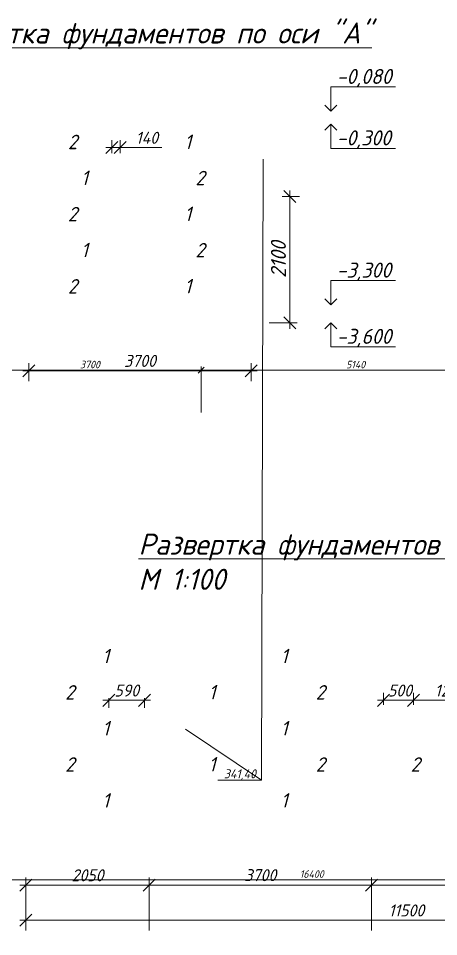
# Model space of a CAD drawing. Header units: millimetres. Extents: x 339888 to 1025294, y -263818 to -40540.
# Drawn here: x 967711 to 974705, y -227525 to -212258 of the extents above; entities that cross this region are included whole.
import ezdxf
from ezdxf import colors
from ezdxf.entities.mleader import LeaderData, LeaderLine
from ezdxf.math import Vec2, Vec3

# ---------------------------------------------------------------- set-up
doc = ezdxf.new("R2010")
doc.units = ezdxf.units.MM
doc.layers.get('0').update_dxf_attribs({"lineweight": 15})
for name, color, linetype, lineweight in [('0 @ 100', 7, 'Continuous', 15), ('0 @ 50', 7, 'Continuous', 15), ('Размеры', 250, 'Continuous', 18), ('Размеры @ 50', 250, 'Continuous', 18)]:
    doc.layers.add(name, color=color, linetype=linetype, lineweight=lineweight)
doc.styles.add('ГОСТ 2', font='GOST_Common Italic.ttf', dxfattribs={"height": 2})
doc.styles.add('ГОСТ 2.5', font='GOST_Common Italic.ttf', dxfattribs={"height": 2.5})
doc.styles.add('ГОСТ 3', font='GOST_Common Italic.ttf', dxfattribs={"height": 3})
doc.dimstyles.new('ГОСТ_2.5К', dxfattribs={"dimtxt": 2.5, "dimasz": 2, "dimexe": 1.25, "dimexo": 1, "dimtad": 1, "dimdec": 0, "dimtxsty": 'ГОСТ 2.5', "dimblk": 'OBLIQUE', "dimcen": -2, "dimdle": 1, "dimclrd": 251, "dimclre": 251, "dimclrt": 251, "dimadec": 1, "dimazin": 0, "dimtfac": 1, "dimtdec": 0, "dimtmove": 0, "dimatfit": 3, "dimfxl": 1, "dimlwd": 15, "dimlwe": 15, "dimarcsym": 1})
doc.dimstyles.new('ГОСТ_2К', dxfattribs={"dimtxt": 2, "dimasz": 2, "dimexe": 1.25, "dimexo": 1, "dimtad": 1, "dimdec": 0, "dimtxsty": 'ГОСТ 2', "dimblk": 'OBLIQUE', "dimcen": -2.5, "dimdle": 1, "dimclrd": 251, "dimclre": 251, "dimclrt": 256, "dimadec": 1, "dimazin": 0, "dimtfac": 1, "dimtdec": 0, "dimtmove": 0, "dimatfit": 3, "dimfxl": 1, "dimlwd": 15, "dimlwe": 15, "dimarcsym": 1})

# ---------------------------------------------------------------- blocks, each defined once
blk = doc.blocks.new('_Oblique')
at = {"color": 0, "linetype": 'ByBlock', "lineweight": -2}
blk.add_line((-0.5, -0.5), (0.5, 0.5), dxfattribs=at)
blk = doc.blocks.new('*D37')
at = {"layer": 'Defpoints', "color": 0, "lineweight": 15, "transparency": 16777216}
for p in [(970753, -218108), (967053, -218858), (970753, -218858)]:
    blk.add_point(p, dxfattribs=at)
at = {"layer": 'Размеры', "color": 251, "lineweight": 15, "transparency": 16777216}
for p, q in [((967003, -218108), (970803, -218108)), ((967053, -218808), (967053, -218045)), ((970753, -218808), (970753, -218045))]:
    blk.add_line(p, q, dxfattribs=at)
at = {"layer": 'Размеры', "color": 251, "lineweight": 15, "transparency": 16777216, "xscale": 100, "yscale": 100, "zscale": 100, "rotation": 180}
blk.add_blockref('_Oblique', (967053, -218108), dxfattribs=at)
at = {"layer": 'Размеры', "color": 251, "lineweight": 15, "transparency": 16777216, "xscale": 100, "yscale": 100, "zscale": 100}
blk.add_blockref('_Oblique', (970753, -218108), dxfattribs=at)
at = {"layer": 'Размеры', "color": 251, "transparency": 16777216, "insert": (968903, -218013), "char_height": 125, "attachment_point": 5, "style": 'ГОСТ 2.5'}
blk.add_mtext('3700', dxfattribs=at)
blk = doc.blocks.new('*D38')
at = {"layer": 'Defpoints', "color": 0, "lineweight": 15, "transparency": 16777216}
for p in [(975893, -218108), (970753, -218858), (975893, -226879)]:
    blk.add_point(p, dxfattribs=at)
at = {"layer": 'Размеры', "color": 251, "lineweight": 15, "transparency": 16777216}
for p, q in [((970703, -218108), (975943, -218108)), ((970753, -218808), (970753, -218045)), ((975893, -226829), (975893, -218045))]:
    blk.add_line(p, q, dxfattribs=at)
at = {"layer": 'Размеры', "color": 251, "lineweight": 15, "transparency": 16777216, "xscale": 100, "yscale": 100, "zscale": 100, "rotation": 180}
blk.add_blockref('_Oblique', (970753, -218108), dxfattribs=at)
at = {"layer": 'Размеры', "color": 251, "lineweight": 15, "transparency": 16777216, "xscale": 100, "yscale": 100, "zscale": 100}
blk.add_blockref('_Oblique', (975893, -218108), dxfattribs=at)
at = {"layer": 'Размеры', "color": 251, "transparency": 16777216, "insert": (973323, -218014), "char_height": 125, "attachment_point": 5, "style": 'ГОСТ 2.5'}
blk.add_mtext('5140', dxfattribs=at)
blk = doc.blocks.new('*D41')
at = {"layer": 'Defpoints', "color": 0, "lineweight": 15, "transparency": 16777216}
for p in [(964393, -226579), (964393, -226879), (980793, -226879)]:
    blk.add_point(p, dxfattribs=at)
at = {"layer": 'Размеры', "color": 251, "lineweight": 15, "transparency": 16777216}
for p, q in [((964393, -226829), (964393, -226516)), ((980793, -226829), (980793, -226516)), ((980843, -226579), (964343, -226579))]:
    blk.add_line(p, q, dxfattribs=at)
at = {"layer": 'Размеры', "color": 251, "lineweight": 15, "transparency": 16777216, "xscale": 100, "yscale": 100, "zscale": 100, "rotation": 180}
blk.add_blockref('_Oblique', (964393, -226579), dxfattribs=at)
at = {"layer": 'Размеры', "color": 251, "lineweight": 15, "transparency": 16777216, "xscale": 100, "yscale": 100, "zscale": 100}
blk.add_blockref('_Oblique', (980793, -226579), dxfattribs=at)
at = {"layer": 'Размеры', "color": 251, "transparency": 16777216, "insert": (972593, -226485), "char_height": 125, "attachment_point": 5, "style": 'ГОСТ 2.5'}
blk.add_mtext('16400', dxfattribs=at)
blk = doc.blocks.new('_None')
blk = doc.blocks.new('_Open90')
at = {"color": 0, "linetype": 'ByBlock', "lineweight": -2}
for p, q in [((0, 0), (-1, 0)), ((-0.5, 0.5), (0, 0)), ((0, 0), (-0.5, -0.5))]:
    blk.add_line(p, q, dxfattribs=at)
blk = doc.blocks.new('*D86')
at = {"color": 251, "lineweight": 15, "transparency": 16777216}
for p, q in [((967885, -218291), (967885, -217991)), ((971585, -218291), (971585, -217991)), ((967785, -218116), (971685, -218116))]:
    blk.add_line(p, q, dxfattribs=at)
at = {"layer": 'Defpoints', "color": 0, "lineweight": 15, "transparency": 16777216}
for p in [(971585, -218116), (967885, -218391), (971585, -218391)]:
    blk.add_point(p, dxfattribs=at)
at = {"color": 251, "lineweight": 15, "transparency": 16777216, "xscale": 200, "yscale": 200, "zscale": 200, "rotation": 180}
blk.add_blockref('_Oblique', (967885, -218116), dxfattribs=at)
at = {"color": 251, "lineweight": 15, "transparency": 16777216, "xscale": 200, "yscale": 200, "zscale": 200}
blk.add_blockref('_Oblique', (971585, -218116), dxfattribs=at)
at = {"transparency": 16777216, "insert": (969735, -217953), "char_height": 200, "attachment_point": 5, "style": 'ГОСТ 2'}
blk.add_mtext('3700', dxfattribs=at)
blk = doc.blocks.new('*D96')
at = {"color": 251, "lineweight": 15, "transparency": 16777216}
for p, q in [((967838, -227425), (967838, -226542)), ((969888, -227425), (969888, -226542)), ((967738, -226667), (969988, -226667))]:
    blk.add_line(p, q, dxfattribs=at)
at = {"layer": 'Defpoints', "color": 0, "lineweight": 15, "transparency": 16777216}
for p in [(969888, -226667), (967838, -227525), (969888, -227525)]:
    blk.add_point(p, dxfattribs=at)
at = {"color": 251, "lineweight": 15, "transparency": 16777216, "xscale": 200, "yscale": 200, "zscale": 200, "rotation": 180}
blk.add_blockref('_Oblique', (967838, -226667), dxfattribs=at)
at = {"color": 251, "lineweight": 15, "transparency": 16777216, "xscale": 200, "yscale": 200, "zscale": 200}
blk.add_blockref('_Oblique', (969888, -226667), dxfattribs=at)
at = {"transparency": 16777216, "insert": (968863, -226505), "char_height": 200, "attachment_point": 5, "style": 'ГОСТ 2'}
blk.add_mtext('2050', dxfattribs=at)
blk = doc.blocks.new('*D110')
at = {"color": 251, "lineweight": 15, "transparency": 16777216}
for p, q in [((969888, -227425), (969888, -226542)), ((973588, -227425), (973588, -226542)), ((969788, -226667), (973688, -226667))]:
    blk.add_line(p, q, dxfattribs=at)
at = {"layer": 'Defpoints', "color": 0, "lineweight": 15, "transparency": 16777216}
for p in [(973588, -226667), (969888, -227525), (973588, -227525)]:
    blk.add_point(p, dxfattribs=at)
at = {"color": 251, "lineweight": 15, "transparency": 16777216, "xscale": 200, "yscale": 200, "zscale": 200, "rotation": 180}
blk.add_blockref('_Oblique', (969888, -226667), dxfattribs=at)
at = {"color": 251, "lineweight": 15, "transparency": 16777216, "xscale": 200, "yscale": 200, "zscale": 200}
blk.add_blockref('_Oblique', (973588, -226667), dxfattribs=at)
at = {"transparency": 16777216, "insert": (971738, -226503), "char_height": 200, "attachment_point": 5, "style": 'ГОСТ 2'}
blk.add_mtext('3700', dxfattribs=at)
blk = doc.blocks.new('*D111')
at = {"color": 251, "lineweight": 15, "transparency": 16777216}
for p, q in [((973588, -227425), (973588, -226542)), ((979338, -227425), (979338, -226542)), ((973488, -226667), (979438, -226667))]:
    blk.add_line(p, q, dxfattribs=at)
at = {"layer": 'Defpoints', "color": 0, "lineweight": 15, "transparency": 16777216}
for p in [(979338, -226667), (973588, -227525), (979338, -227525)]:
    blk.add_point(p, dxfattribs=at)
at = {"color": 251, "lineweight": 15, "transparency": 16777216, "xscale": 200, "yscale": 200, "zscale": 200, "rotation": 180}
blk.add_blockref('_Oblique', (973588, -226667), dxfattribs=at)
at = {"color": 251, "lineweight": 15, "transparency": 16777216, "xscale": 200, "yscale": 200, "zscale": 200}
blk.add_blockref('_Oblique', (979338, -226667), dxfattribs=at)
at = {"transparency": 16777216, "insert": (976463, -226503), "char_height": 200, "attachment_point": 5, "style": 'ГОСТ 2'}
blk.add_mtext('5750', dxfattribs=at)
blk = doc.blocks.new('*D112')
at = {"color": 251, "lineweight": 15, "transparency": 16777216}
for p, q in [((967838, -227425), (967838, -227126)), ((979338, -227425), (979338, -227126)), ((979438, -227251), (967738, -227251))]:
    blk.add_line(p, q, dxfattribs=at)
at = {"layer": 'Defpoints', "color": 0, "lineweight": 15, "transparency": 16777216}
for p in [(967838, -227251), (967838, -227525), (979338, -227525)]:
    blk.add_point(p, dxfattribs=at)
at = {"color": 251, "lineweight": 15, "transparency": 16777216, "xscale": 200, "yscale": 200, "zscale": 200, "rotation": 180}
blk.add_blockref('_Oblique', (967838, -227251), dxfattribs=at)
at = {"color": 251, "lineweight": 15, "transparency": 16777216, "xscale": 200, "yscale": 200, "zscale": 200}
blk.add_blockref('_Oblique', (979338, -227251), dxfattribs=at)
at = {"transparency": 16777216, "insert": (974169, -227089), "char_height": 200, "attachment_point": 5, "style": 'ГОСТ 2'}
blk.add_mtext('11500', dxfattribs=at)
blk = doc.blocks.new('*D113')
at = {"color": 251, "lineweight": 15, "transparency": 16777216}
for p, q in [((972388, -215219), (972102, -215219)), ((972227, -215119), (972227, -217419)), ((971885, -217319), (972352, -217319))]:
    blk.add_line(p, q, dxfattribs=at)
at = {"layer": 'Defpoints', "color": 0, "lineweight": 15, "transparency": 16777216}
for p in [(972488, -215219), (971785, -217319), (972227, -217319)]:
    blk.add_point(p, dxfattribs=at)
at = {"color": 251, "lineweight": 15, "transparency": 16777216, "xscale": 200, "yscale": 200, "zscale": 200}
for p, rotation in [((972227, -215219), 90), ((972227, -217319), 270)]:
    blk.add_blockref('_Oblique', p, dxfattribs=dict(at, rotation=rotation))
at = {"color": 251, "transparency": 16777216, "insert": (972039, -216269), "char_height": 250, "attachment_point": 5, "rotation": 90, "style": 'ГОСТ 2.5'}
blk.add_mtext('2100', dxfattribs=at)
blk = doc.blocks.new('*D263')
at = {"color": 251, "lineweight": 15, "transparency": 16777216}
for p, q in [((969119, -223596), (969910, -223596)), ((969219, -223560), (969219, -223721)), ((969810, -223559), (969810, -223721))]:
    blk.add_line(p, q, dxfattribs=at)
at = {"layer": 'Defpoints', "color": 0, "lineweight": 15, "transparency": 16777216}
for p in [(969219, -223460), (969810, -223459), (969810, -223596)]:
    blk.add_point(p, dxfattribs=at)
at = {"color": 251, "lineweight": 15, "transparency": 16777216, "xscale": 200, "yscale": 200, "zscale": 200, "rotation": 180}
blk.add_blockref('_Oblique', (969219, -223596), dxfattribs=at)
at = {"color": 251, "lineweight": 15, "transparency": 16777216, "xscale": 200, "yscale": 200, "zscale": 200}
blk.add_blockref('_Oblique', (969810, -223596), dxfattribs=at)
at = {"transparency": 16777216, "insert": (969514, -223433), "char_height": 200, "attachment_point": 5, "style": 'ГОСТ 2'}
blk.add_mtext('590', dxfattribs=at)
blk = doc.blocks.new('*D265')
at = {"color": 251, "lineweight": 15, "transparency": 16777216}
for p, q in [((973786, -223669), (973786, -223471)), ((974286, -223670), (974286, -223471)), ((973686, -223596), (974386, -223596))]:
    blk.add_line(p, q, dxfattribs=at)
at = {"layer": 'Defpoints', "color": 0, "lineweight": 15, "transparency": 16777216}
for p in [(974286, -223596), (973786, -223769), (974286, -223770)]:
    blk.add_point(p, dxfattribs=at)
at = {"color": 251, "lineweight": 15, "transparency": 16777216, "xscale": 200, "yscale": 200, "zscale": 200, "rotation": 180}
blk.add_blockref('_Oblique', (973786, -223596), dxfattribs=at)
at = {"color": 251, "lineweight": 15, "transparency": 16777216, "xscale": 200, "yscale": 200, "zscale": 200}
blk.add_blockref('_Oblique', (974286, -223596), dxfattribs=at)
at = {"transparency": 16777216, "insert": (974061, -223433), "char_height": 200, "attachment_point": 5, "style": 'ГОСТ 2'}
blk.add_mtext('500', dxfattribs=at)
blk = doc.blocks.new('*D266')
at = {"color": 251, "lineweight": 15, "transparency": 16777216}
for p, q in [((974286, -223670), (974286, -223471)), ((975486, -223669), (975486, -223471)), ((974186, -223596), (975586, -223596))]:
    blk.add_line(p, q, dxfattribs=at)
at = {"layer": 'Defpoints', "color": 0, "lineweight": 15, "transparency": 16777216}
for p in [(975486, -223596), (974286, -223770), (975486, -223769)]:
    blk.add_point(p, dxfattribs=at)
at = {"color": 251, "lineweight": 15, "transparency": 16777216, "xscale": 200, "yscale": 200, "zscale": 200, "rotation": 180}
blk.add_blockref('_Oblique', (974286, -223596), dxfattribs=at)
at = {"color": 251, "lineweight": 15, "transparency": 16777216, "xscale": 200, "yscale": 200, "zscale": 200}
blk.add_blockref('_Oblique', (975486, -223596), dxfattribs=at)
at = {"transparency": 16777216, "insert": (974886, -223433), "char_height": 200, "attachment_point": 5, "style": 'ГОСТ 2'}
blk.add_mtext('1200', dxfattribs=at)
blk = doc.blocks.new('*D277')
at = {"color": 251, "lineweight": 15, "transparency": 16777216}
for p, q in [((969265, -214499), (969265, -214281)), ((969405, -214499), (969405, -214281)), ((969165, -214406), (969405, -214406)), ((969405, -214406), (970097, -214406))]:
    blk.add_line(p, q, dxfattribs=at)
at = {"layer": 'Defpoints', "color": 0, "lineweight": 15, "transparency": 16777216}
for p in [(969405, -214406), (969265, -214599), (969405, -214599)]:
    blk.add_point(p, dxfattribs=at)
at = {"color": 251, "lineweight": 15, "transparency": 16777216, "xscale": 200, "yscale": 200, "zscale": 200, "rotation": 180}
blk.add_blockref('_Oblique', (969265, -214406), dxfattribs=at)
at = {"color": 251, "lineweight": 15, "transparency": 16777216, "xscale": 200, "yscale": 200, "zscale": 200}
blk.add_blockref('_Oblique', (969405, -214406), dxfattribs=at)
at = {"transparency": 16777216, "insert": (969851, -214243), "char_height": 200, "attachment_point": 5, "style": 'ГОСТ 2'}
blk.add_mtext('140', dxfattribs=at)

msp = doc.modelspace()

# ---------------------------------------------------------------- texts
at = {"layer": '0 @ 100', "style": 'ГОСТ 3'}
for s, p in [('2', (968535.94814, -214432.47168)), ('1', (970474.77304, -214428.8362)), ('1', (968754.77304, -215028.8362)), ('2', (970655.94814, -215032.47168)), ('2', (968535.94814, -215632.47168)), ('1', (970474.77304, -215628.8362)), ('1', (968754.77304, -216228.8362)), ('2', (970655.94814, -216232.47168)), ('2', (968535.94814, -216832.47168)), ('1', (970474.77304, -216828.8362)), ('1', (969109.15991, -222979.474)), ('1', (972077.54281, -222979.2738)), ('2', (968490.335, -223583.10947)), ('1', (970877.54282, -223579.2738)), ('2', (972658.71791, -223582.90927)), ('1', (969109.15991, -224179.474)), ('1', (972077.54281, -224179.2738)), ('2', (968490.33501, -224783.10947)), ('1', (970877.54281, -224779.2738)), ('2', (972658.71791, -224782.90927)), ('2', (974238.71791, -224782.90927)), ('1', (969109.15991, -225379.474)), ('1', (972077.54281, -225379.2738))]:
    msp.add_text(s, height=240, dxfattribs=at).set_placement(p)
at = {"layer": '0 @ 100', "char_height": 350, "attachment_point": 1, "style": 'ГОСТ 3'}
for s, insert in [('\\pi224.89;{\\LРазвертка фундаментов по оси "А"\\P\\pi3516.9;}М 1:100', (965896.48673, -212325.93019)), ('\\pi235.23;{\\LРазвертка фундаментов по оси "Б"\\P\\pi3516.9;}М 1:100', (969475.94237, -220825.10176))]:
    msp.add_mtext_dynamic_manual_height_columns(s, width=8440.921773, gutter_width=1500, heights=[0], dxfattribs=dict(at, insert=insert))

# ---------------------------------------------------------------- dimensions: what is measured, and where the dimension line sits
at = {"layer": '0 @ 100'}
for base, p1, p2, override, picture, middle in [((969404.84226, -214405.72495), (969264.84226, -214599.05916), (969404.84226, -214599.05916), {"dimscale": 100, "dimtix": 0, "dimtofl": 1, "dimtmove": 0, "dimatfit": 3}, '*D277', (969850.8271, -214243.22495)), ((971584.84226, -218116.44503), (967884.84226, -218390.67193), (971584.84226, -218390.67193), {"dimscale": 100, "dimtix": 0, "dimtofl": 1, "dimtmove": 0, "dimatfit": 3}, '*D86', (969734.84226, -217952.65715)), ((969809.5439, -223595.87493), (969219.22916, -223459.69697), (969809.5439, -223459.17933), {"dimscale": 100, "dimtix": 0, "dimtofl": 1, "dimtmove": 0, "dimatfit": 3}, '*D263', (969514.38653, -223433.37493)), ((975485.99493, -223595.87493), (974285.99493, -223769.69538), (975485.99493, -223769.49676), {"dimscale": 100, "dimtix": 0, "dimtofl": 1, "dimtmove": 0, "dimatfit": 3}, '*D266', (974885.99493, -223433.37493)), ((969887.61282, -226667.08282), (967837.61203, -227524.78552), (969887.61282, -227524.78225), {"dimscale": 100, "dimtix": 0, "dimtofl": 1, "dimtmove": 0, "dimatfit": 3}, '*D96', (968862.61243, -226504.58282)), ((973587.61203, -226667.08282), (969887.61203, -227524.78225), (973587.61203, -227524.78225), {"dimscale": 100, "dimtix": 0, "dimtofl": 1, "dimtmove": 0, "dimatfit": 3}, '*D110', (971737.61203, -226503.29494)), ((979337.61203, -226667.08282), (973587.61203, -227524.78225), (979337.61203, -227524.78225), {"dimscale": 100, "dimtix": 0, "dimtofl": 1, "dimtmove": 1, "dimatfit": 3}, '*D111', (976462.61203, -226503.29494))]:
    dim = msp.add_linear_dim(base=base, p1=p1, p2=p2, dimstyle='ГОСТ_2К', override=override, dxfattribs=at)
    dim.commit()
    dim.dimension.update_dxf_attribs({"geometry": picture, "text_midpoint": middle})
dim = msp.add_linear_dim(base=(972226.58323, -217319.05916), p1=(972488.4574, -215219.05916), p2=(971784.84226, -217319.05916), angle=90, dimstyle='ГОСТ_2.5К', override={"dimscale": 100, "dimtix": 0, "dimtofl": 1, "dimtmove": 0, "dimatfit": 3}, dxfattribs=at)
dim.commit()
dim.dimension.update_dxf_attribs({"geometry": '*D113', "text_midpoint": (972039.08323, -216269.05916)})
for base, p1, p2, override, picture, middle in [((974285.99493, -223595.87493), (973785.61203, -223769.49676), (974285.99493, -223769.69538), {"dimscale": 100, "dimtix": 0, "dimtofl": 1, "dimtmove": 0, "dimatfit": 3}, '*D265', (974060.96348, -223595.87493)), ((967837.61203, -227251.01429), (979337.61203, -227524.78225), (967837.61203, -227524.78552), {"dimscale": 100, "dimtix": 0, "dimtofl": 1, "dimtmove": 1, "dimatfit": 3}, '*D112', (974168.99403, -227251.01429))]:
    dim = msp.add_linear_dim(base=base, p1=p1, p2=p2, dimstyle='ГОСТ_2К', override=override, dxfattribs=at)
    dim.commit()
    dim.dimension.update_dxf_attribs({"geometry": picture, "text_midpoint": middle, "dimtype": 160})
at = {"layer": 'Размеры @ 50'}
for base, p1, p2, picture, middle in [((970753.34963, -218107.67307), (967053.34963, -218858.30898), (970753.34963, -218858.30898), '*D37', (968903.34963, -218013.11814)), ((975893.28695, -218107.67307), (970753.34963, -218858.30898), (975893.28695, -226878.70816), '*D38', (973323.31829, -218013.92307)), ((964393.28695, -226578.97899), (980793.28695, -226878.70816), (964393.28695, -226878.70816), '*D41', (972593.28695, -226485.22899))]:
    dim = msp.add_linear_dim(base=base, p1=p1, p2=p2, dimstyle='ГОСТ_2.5К', override={"dimscale": 50, "dimtix": 0, "dimtofl": 1, "dimtmove": 1, "dimatfit": 3}, dxfattribs=at)
    dim.commit()
    dim.dimension.update_dxf_attribs({"geometry": picture, "text_midpoint": middle})

# ---------------------------------------------------------------- leaders
at = {"layer": '0 @ 100', "lineweight": 18}
ml = msp.add_multileader_mtext('Standard', dxfattribs=at)
ml.set_content('-0,080', color=256, style='ГОСТ 3')
ml.set_leader_properties(color=256, linetype='ByLayer', lineweight=15)
ml.set_arrow_properties(name='OPEN90')
ml.build(insert=Vec2(0, 0))
ml.multileader.update_dxf_attribs({"text_left_attachment_type": 6, "text_right_attachment_type": 6, "dogleg_length": 0, "arrow_head_size": 200, "scale": 100})
ctx = ml.context
ctx.base_point, ctx.scale, ctx.char_height, ctx.arrow_head_size, ctx.landing_gap_size, ctx.plane_origin = Vec3(972908.52372, -213398.50193), 100, 250, 200, 100, Vec3(972908.52372, -213799.05916)
ctx.left_attachment, ctx.right_attachment = 6, 6
notes = []
notes.append((ctx, [(0, (1, 1, 0), (972908.52372, -213398.50193), (1, 0), 0, [(0, [(972908.52372, -213799.05916)], 0, [])])]))
ctx.mtext.insert, ctx.mtext.flow_direction = Vec3(973008.52372, -213098.50193), 5
ml = msp.add_multileader_mtext('Standard', dxfattribs=at)
ml.set_content('-0,300', color=256, style='ГОСТ 3')
ml.set_leader_properties(color=256, linetype='ByLayer', lineweight=15)
ml.set_arrow_properties(name='OPEN90')
ml.build(insert=Vec2(0, 0))
ml.multileader.update_dxf_attribs({"text_left_attachment_type": 6, "text_right_attachment_type": 6, "dogleg_length": 0, "arrow_head_size": 200, "scale": 100})
ctx = ml.context
ctx.base_point, ctx.scale, ctx.char_height, ctx.arrow_head_size, ctx.landing_gap_size, ctx.plane_origin = Vec3(972908.52372, -214419.6164), 100, 250, 200, 100, Vec3(972908.52372, -214019.05916)
ctx.left_attachment, ctx.right_attachment = 6, 6
notes.append((ctx, [(0, (1, 1, 0), (972908.52372, -214419.6164), (1, 0), 0, [(0, [(972908.52372, -214019.05916)], 0, [])])]))
ctx.mtext.insert, ctx.mtext.flow_direction = Vec3(973008.52372, -214119.6164), 5
ml = msp.add_multileader_mtext('Standard', dxfattribs=at)
ml.set_content('-3,300', color=256, style='ГОСТ 3')
ml.set_leader_properties(color=256, linetype='ByLayer', lineweight=15)
ml.set_arrow_properties(name='OPEN90')
ml.build(insert=Vec2(0, 0))
ml.multileader.update_dxf_attribs({"text_left_attachment_type": 6, "text_right_attachment_type": 6, "dogleg_length": 0, "arrow_head_size": 200, "scale": 100})
ctx = ml.context
ctx.base_point, ctx.scale, ctx.char_height, ctx.arrow_head_size, ctx.landing_gap_size, ctx.plane_origin = Vec3(972908.52372, -216618.50193), 100, 250, 200, 100, Vec3(972908.52372, -218219.05916)
ctx.left_attachment, ctx.right_attachment = 6, 6
notes.append((ctx, [(0, (1, 1, 0), (972908.52372, -216618.50193), (1, 0), 0, [(0, [(972908.52372, -217019.05916)], 0, [])])]))
ctx.mtext.insert, ctx.mtext.flow_direction = Vec3(973008.52372, -216318.50193), 5
ml = msp.add_multileader_mtext('Standard', dxfattribs=at)
ml.set_content('-3,600', color=256, style='ГОСТ 3')
ml.set_leader_properties(color=256, linetype='ByLayer', lineweight=15)
ml.set_arrow_properties(name='OPEN90')
ml.build(insert=Vec2(0, 0))
ml.multileader.update_dxf_attribs({"text_left_attachment_type": 6, "text_right_attachment_type": 6, "dogleg_length": 0, "arrow_head_size": 200, "scale": 100})
ctx = ml.context
ctx.base_point, ctx.scale, ctx.char_height, ctx.arrow_head_size, ctx.landing_gap_size, ctx.plane_origin = Vec3(972908.52372, -217719.6164), 100, 250, 200, 100, Vec3(972908.52372, -218519.05916)
ctx.left_attachment, ctx.right_attachment = 6, 6
notes.append((ctx, [(0, (1, 1, 0), (972908.52372, -217719.6164), (1, 0), 0, [(0, [(972908.52372, -217319.05916)], 0, [])])]))
ctx.mtext.insert, ctx.mtext.flow_direction = Vec3(973008.52372, -217419.6164), 5
at = {"layer": '0 @ 50', "color": 5}
ml = msp.add_multileader_mtext('Standard', dxfattribs=at)
ml.set_content('341,40', color=5, style='ГОСТ 2.5')
ml.set_leader_properties(color=251, linetype='ByLayer', lineweight=15)
ml.set_arrow_properties(name='NONE')
ml.build(insert=Vec2(0, 0))
ml.multileader.update_dxf_attribs({"text_left_attachment_type": 6, "text_right_attachment_type": 6, "dogleg_length": 0.85151, "arrow_head_size": 0, "scale": 50})
ctx = ml.context
ctx.base_point, ctx.scale, ctx.char_height, ctx.arrow_head_size, ctx.landing_gap_size, ctx.plane_origin = Vec3(971023.84008, -224922.88017), 50, 150, 0, 50, Vec3(970493.28695, -224077.6781)
ctx.left_attachment, ctx.right_attachment, ctx.text_align_type = 6, 6, 2
notes.append((ctx, [(1, (1, 1, 0), (971756.64284, -224922.88017), (-1, 0), 42.57549, [(0, [(970493.28695, -224077.6781)], 0, []), (1, [(971784.84226, -214599.05916)], 0, [])])]))
ctx.mtext.insert, ctx.mtext.alignment, ctx.mtext.flow_direction = Vec3(971664.06735, -224742.88017), 3, 5
for ctx, leaders in notes:
    for number, flags, end, landing, length, lines in leaders:
        leader = LeaderData()
        leader.index, (leader.has_last_leader_line, leader.has_dogleg_vector, leader.attachment_direction) = number, flags
        leader.last_leader_point, leader.dogleg_vector, leader.dogleg_length = Vec3(end), Vec3(landing), length
        for number, points, colour, breaks in lines:
            line = LeaderLine()
            line.index, line.vertices, line.color, line.breaks = number, Vec3.list(points), colors.encode_raw_color(colour), breaks
            leader.lines.append(line)
        ctx.leaders.append(leader)

doc.saveas('drawing.dxf')
